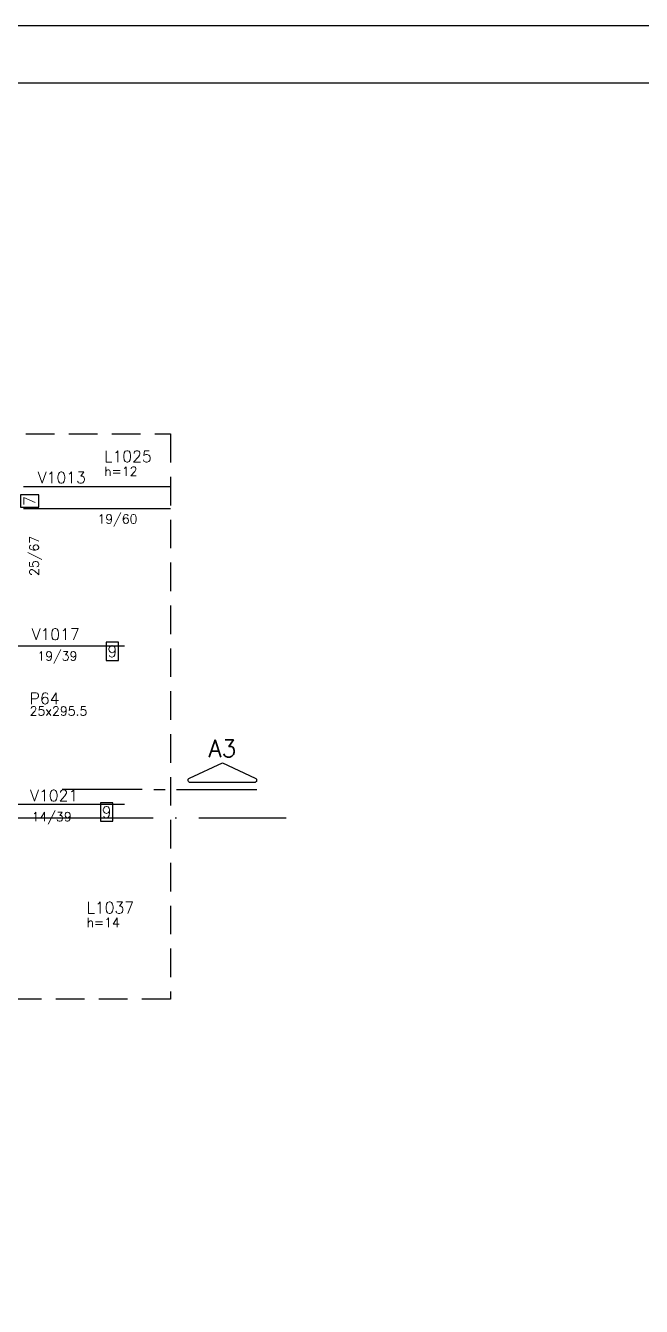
# Model space of a CAD drawing. Header units: millimetres. Extents: x 7530 to 14400, y -7174 to -2969.
# Drawn here: x 11656 to 12194, y -4088 to -2969 of the extents above; entities that cross this region are included whole.
import ezdxf
from ezdxf import colors
from ezdxf.entities.mleader import LeaderData, LeaderLine
from ezdxf.enums import TextEntityAlignment as Align
from ezdxf.math import Vec2, Vec3

# ---------------------------------------------------------------- set-up
doc = ezdxf.new("R2010")
doc.units = ezdxf.units.MM
doc.header["$LTSCALE"] = 50
doc.linetypes.add('DASHED', pattern=[0.75, 0.5, -0.25])
doc.linetypes.add('EIXO', pattern=[6.8, 6, -0.4, 0, -0.4])
for name, color, linetype in [('F-AUX-RED', 1, 'Continuous'), ('F-CORTE-INDICAÇÃO', 4, 'Continuous'), ('F-EIXO', 12, 'EIXO'), ('F-LAJES-DIM', 2, 'Continuous'), ('F-LAJES-NOME', 4, 'Continuous'), ('F-MARGEM', 1, 'Continuous'), ('F-PILARES-DIM', 172, 'Continuous'), ('F-PILARES-NOME', 170, 'Continuous'), ('F-TEXTO', 6, 'Continuous'), ('F-VIGAS', 3, 'Continuous'), ('F-VIGAS-DIM', 2, 'Continuous'), ('F-VIGAS-NOME', 4, 'Continuous')]:
    doc.layers.add(name, color=color, linetype=linetype)
doc.styles.add('MCP', font='romans.shx')
doc.styles.add('ROMANS', font='romans.shx')
doc.styles.get("Standard").update_dxf_attribs({"font": 'romans.shx'})

# ---------------------------------------------------------------- blocks, each defined once
blk = doc.blocks.new('*U13')
at = {"layer": 'F-VIGAS-DIM', "color": 1}
blk.add_lwpolyline([(0, 0), (11, 0), (11, 16), (0, 16)], close=True, dxfattribs=at)
at = {"layer": 'F-VIGAS-DIM', "style": 'MCP'}
blk.add_attdef('DIM', text='', height=10, dxfattribs=at).set_placement((5.5, 8), align=Align.MIDDLE_CENTER)
blk = doc.blocks.new('_DOT')
at = {"color": 0, "linetype": 'ByBlock'}
blk.add_line((-0.5, 0), (-1, 0), dxfattribs=at)
at = {"color": 0, "linetype": 'ByBlock', "const_width": 0.5}
blk.add_lwpolyline([(-0.25, 0, 1), (0.25, 0, 1)], format="xyb", close=True, dxfattribs=at)
blk = doc.blocks.new('*U21')
at = {"layer": 'F-EIXO'}
blk.add_line((0, 0), (1096.5, 0), dxfattribs=at)
at = {"layer": 'F-EIXO', "color": 2, "linetype": 'Continuous'}
blk.add_circle((-28.2, 0), 28.2, dxfattribs=at)
at = {"layer": 'F-TEXTO', "style": 'ROMANS'}
blk.add_attdef('EIXO', text='', height=17.5, dxfattribs=at).set_placement((-28.2, 0), align=Align.MIDDLE_CENTER)
blk = doc.blocks.new('*U7')
at = {"layer": 'F-CORTE-INDICAÇÃO'}
for p, q in [((-100, 0), (-170, 0)), ((-80, 0), (-90, 0)), ((-70, 0), (0, 0))]:
    blk.add_line(p, q, dxfattribs=at)
blk.add_lwpolyline([(-112, 6, 0.802585), (-111.2, 9.8), (-140, 23.3), (-168.8, 9.8, 0.802585), (-168, 6)], format="xyb", close=True, dxfattribs=at)
at = {"layer": 'F-CORTE-INDICAÇÃO', "style": 'ROMANS'}
blk.add_attdef('CORTE', text='', height=15, dxfattribs=at).set_placement((-140, 35.8), align=Align.MIDDLE_CENTER)
at = {"layer": 'F-CORTE-INDICAÇÃO', "color": 2, "style": 'ROMANS'}
blk.add_attdef('FOLHA', text='', height=12, dxfattribs=at).set_placement((-140, -10), align=Align.MIDDLE_CENTER)
blk = doc.blocks.new('A0-1L')
at = {"layer": 'F-MARGEM', "color": 2}
blk.add_line((0, 84.1), (137.4, 84.1), dxfattribs=at)
blk.add_lwpolyline([(0, 84.1), (137.4, 84.1), (137.4, 0), (0, 0)], close=True, dxfattribs=at)
at = {"layer": 'F-MARGEM', "color": 7}
blk.add_lwpolyline([(2.5, 83.1), (136.4, 83.1), (136.4, 1), (2.5, 1)], close=True, dxfattribs=at)

msp = doc.modelspace()

# ---------------------------------------------------------------- linework, layer by layer
at = {"layer": 'F-AUX-RED', "color": 1, "linetype": 'DASHED'}
msp.add_lwpolyline([(10869.028, -3325.639), (11782.649, -3325.639), (11782.649, -3819.927), (10869.028, -3819.927)], close=True, dxfattribs=at)
at = {"layer": 'F-VIGAS'}
for points in [[(11782.649, -3371.897), (11654.322, -3371.897)], [(11654.322, -3390.897), (11782.649, -3390.897)]]:
    msp.add_lwpolyline(points, dxfattribs=at)

# ---------------------------------------------------------------- block references
at = {"layer": 'F-CORTE-INDICAÇÃO', "linetype": 'Continuous'}
ref = msp.add_blockref('*U7', (11688.075, -3636.397), dxfattribs=dict(at, xscale=-1))
ref.add_attrib('CORTE', 'A3', dxfattribs={"height": 15, "style": 'ROMANS'}).set_placement((11828.075, -3600.633), align=Align.MIDDLE_CENTER)
at = {"layer": 'F-EIXO', "linetype": 'Continuous'}
msp.add_blockref('*U21', (10787.353, -3661.397), dxfattribs=at).add_auto_attribs({'EIXO': 'TE'})
at = {"layer": 'F-MARGEM', "xscale": 50, "yscale": 50, "zscale": 50}
msp.add_blockref('A0-1L', (7530, -7173.635), dxfattribs=at)
at = {"layer": 'F-VIGAS-DIM', "linetype": 'Continuous', "rotation": 90}
msp.add_blockref('*U13', (11667.648, -3389.774), dxfattribs=at).add_auto_attribs({'DIM': '7'})
at = {"layer": 'F-VIGAS-DIM', "linetype": 'Continuous'}
for p in [(11726.446, -3523.743), (11721.481, -3664.266)]:
    msp.add_blockref('*U13', p, dxfattribs=at).add_auto_attribs({'DIM': '9'})

# ---------------------------------------------------------------- texts
at = {"layer": 'F-LAJES-DIM', "linetype": 'Continuous', "style": 'MCP'}
for s, p in [('h=12', (11724.799, -3362.303)), ('h=14', (11709.419, -3756.792))]:
    msp.add_text(s, height=8, dxfattribs=at).set_placement(p)
at = {"layer": 'F-LAJES-NOME', "linetype": 'Continuous', "style": 'MCP'}
for s, p in [('L1025', (11724.799, -3350.303)), ('L1037', (11709.419, -3744.792))]:
    msp.add_text(s, height=10, dxfattribs=at).set_placement(p)
at = {"layer": 'F-PILARES-DIM', "linetype": 'Continuous', "style": 'MCP'}
msp.add_text('25x295.5', height=8, dxfattribs=at).set_placement((11659.733, -3571.918))
at = {"layer": 'F-PILARES-NOME', "linetype": 'Continuous', "style": 'MCP'}
msp.add_text('P64', height=10, dxfattribs=at).set_placement((11659.733, -3561.918))
at = {"layer": 'F-VIGAS-DIM', "linetype": 'Continuous', "style": 'MCP'}
for s, p in [('19/60', (11718.932, -3403.984)), ('19/39', (11666.446, -3523.743)), ('14/39', (11661.481, -3664.266))]:
    msp.add_text(s, height=8, dxfattribs=at).set_placement(p)
msp.add_text('25/67', height=8, rotation=90, dxfattribs=at).set_placement((11667.648, -3449.774))
at = {"layer": 'F-VIGAS-NOME', "linetype": 'Continuous', "style": 'MCP'}
for s, p in [('V1013', (11666.822, -3368.772)), ('V1017', (11661.486, -3505.747)), ('V1021', (11660.139, -3646.789))]:
    msp.add_text(s, height=10, dxfattribs=at).set_placement(p)

# ---------------------------------------------------------------- leaders
at = {"layer": 'F-AUX-RED', "linetype": 'Continuous'}
ml = msp.add_multileader_mtext('Standard', dxfattribs=at)
ml.set_content('', color=256)
ml.set_leader_properties()
ml.set_arrow_properties(name='DOT')
ml.build(insert=Vec2(0, 0))
ml.multileader.update_dxf_attribs({"text_right_attachment_type": 6, "text_top_attachment_type": 0, "text_bottom_attachment_type": 0, "dogleg_length": 0.36, "arrow_head_size": 5})
ctx = ml.context
ctx.base_point, ctx.char_height, ctx.arrow_head_size, ctx.landing_gap_size, ctx.plane_origin = Vec3(11742.453, -3510.815), 5, 5, 0.09, Vec3(11624.952, -3487.259)
ctx.right_attachment = 6
notes = []
notes.append((ctx, [(0, (1, 1, 0), (11645.02, -3510.815), (1, 0), 97.433, [(0, [(11624.952, -3487.259)], 256, [])])]))
ctx.mtext.insert, ctx.mtext.rotation, ctx.mtext.flow_direction = Vec3(11742.543, -3508.315), -3.14159265, 5
ml = msp.add_multileader_mtext('Standard', dxfattribs=at)
ml.set_content('', color=256)
ml.set_leader_properties()
ml.set_arrow_properties(name='DOT')
ml.build(insert=Vec2(0, 0))
ml.multileader.update_dxf_attribs({"text_right_attachment_type": 6, "text_top_attachment_type": 0, "text_bottom_attachment_type": 0, "dogleg_length": 0.36, "arrow_head_size": 5})
ctx = ml.context
ctx.base_point, ctx.char_height, ctx.arrow_head_size, ctx.landing_gap_size, ctx.plane_origin = Vec3(11742.453, -3649.361), 5, 5, 0.09, Vec3(11624.952, -3672.916)
ctx.right_attachment = 6
notes.append((ctx, [(0, (1, 1, 0), (11645.02, -3649.361), (1, 0), 97.433, [(0, [(11624.952, -3672.916)], 256, [])])]))
ctx.mtext.insert, ctx.mtext.rotation, ctx.mtext.flow_direction = Vec3(11742.543, -3646.861), -3.14159265, 5
for ctx, leaders in notes:
    for number, flags, end, landing, length, lines in leaders:
        leader = LeaderData()
        leader.index, (leader.has_last_leader_line, leader.has_dogleg_vector, leader.attachment_direction) = number, flags
        leader.last_leader_point, leader.dogleg_vector, leader.dogleg_length = Vec3(end), Vec3(landing), length
        for number, points, colour, breaks in lines:
            line = LeaderLine()
            line.index, line.vertices, line.color, line.breaks = number, Vec3.list(points), colors.encode_raw_color(colour), breaks
            leader.lines.append(line)
        ctx.leaders.append(leader)

doc.saveas('drawing.dxf')
